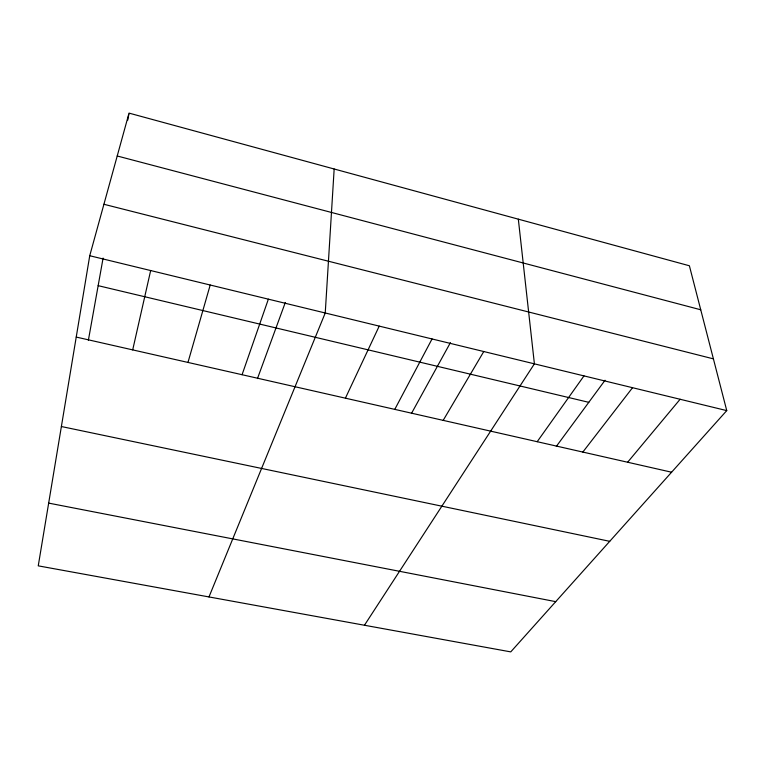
<?xml version="1.0" encoding="UTF-8"?>
<svg xmlns="http://www.w3.org/2000/svg" width="765" height="765" viewBox="0 0 765 765"><rect width="100%" height="100%" fill="white"/><g stroke="black" fill="none" stroke-linecap="round" stroke-linejoin="round"><path stroke-width="1.15" d="M334.162 168.998L325.24 312.981L208.979 596.939M89.735 255.73L38.25 565.851L510.752 651.885L726.75 410.604L689.389 265.771L129.036 113.115L89.735 255.73L726.75 410.604M88.386 340.215L103.093 258.082M127.784 120.086L128.826 114.281M132.699 349.892L150.667 270.542M187.97 362.438L210.203 285.02M242.065 374.716L268.372 299.163M257.461 378.589L285.316 302.462M345.407 398.173L379.22 326.11M394.778 409.38L432.053 338.952M411.427 413.521L450.422 342.634M443.184 420.368L483.767 351.527M364.456 625.244L534.4 363.834L518.326 219.163M537.183 441.711L583.982 375.892M556.318 446.406L605.048 380.253M582.844 452.067L632.54 387.702M627.635 462.242L680.123 399.263M48.664 503.112L555.725 601.653M61.382 426.526L609.724 541.324M76.232 337.069L671.594 472.215M98.15 285.661L588.782 402.323M103.916 204.274L713.401 358.861M117.217 155.984L700.74 309.777"/></g></svg>
